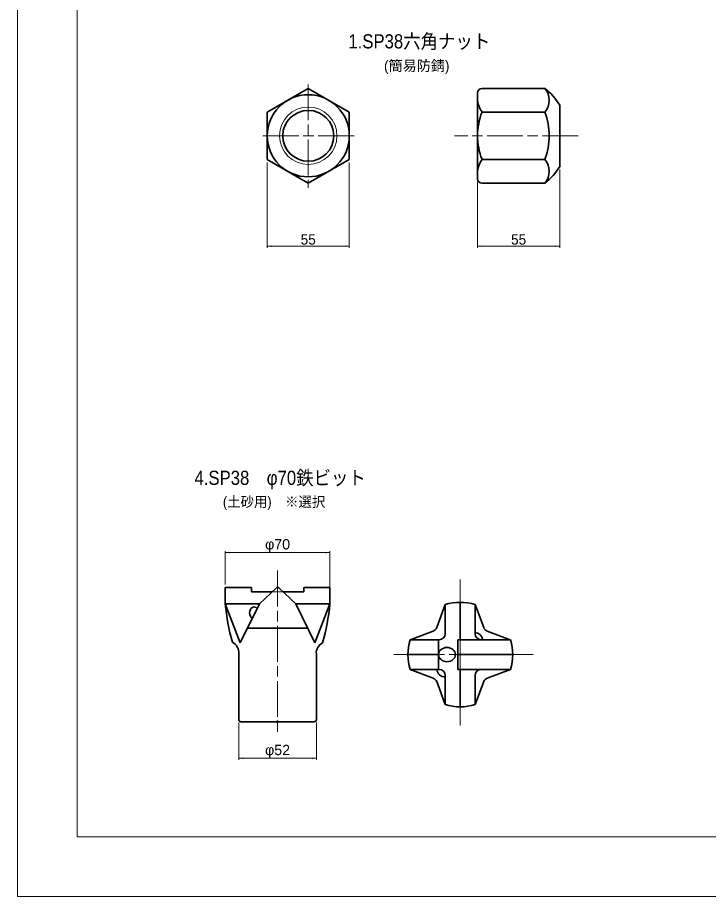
# Model space of a CAD drawing. Units: millimetres at full size, sheet at 1:2. Extents: x 10540 to 12220, y 374 to 1562.
# Drawn here: x 10540 to 11003, y 374 to 962 of the extents above; entities that cross this region are included whole.
import ezdxf
from ezdxf.enums import TextEntityAlignment as Align

# ---------------------------------------------------------------- set-up
doc = ezdxf.new("R2010")
doc.units = ezdxf.units.MM
doc.header["$LTSCALE"] = 2
doc.header["$PDMODE"] = 32
doc.header["$PDSIZE"] = 1
doc.linetypes.add('CHAIN', pattern=[18.5, 12, -1.5, 3.5, -1.5])
doc.linetypes.add('DASHED_SPACED', pattern=[12, 6, -6])
for name, color, linetype, lineweight in [('1外形線', 7, 'Continuous', 35), ('2細い実線', 3, 'Continuous', 13), ('3隠れ線', 2, 'DASHED_SPACED', 13), ('4中心線', 1, 'CHAIN', 15), ('6寸法線', 4, 'Continuous', 13), ('7 枠・タイトル', 7, 'Continuous', 13)]:
    doc.layers.add(name, color=color, linetype=linetype, lineweight=lineweight)
doc.styles.add('ＭＳ Ｐゴシック', font='')
doc.styles.get('ＭＳ Ｐゴシック').set_extended_font_data('MS PGothic')

# ---------------------------------------------------------------- blocks, each defined once
blk = doc.blocks.new('filled_arrow')
at = {"color": 0, "linetype": 'Continuous', "lineweight": -2}
blk.add_solid([(7.5, 1.25), (0, 0), (7.5, -1.25)], dxfattribs=at)

msp = doc.modelspace()

# ---------------------------------------------------------------- linework, layer by layer
at = {"layer": '1外形線'}
for p, q in [((10707.631, 899.114), (10735.131, 914.991)), ((10762.631, 899.114), (10735.131, 914.991)), ((10893.503, 914.99), (10851.503, 914.99)), ((10848.503, 911.99), (10848.503, 854.49)), ((10903.503, 903.777), (10903.503, 862.718)), ((10707.631, 899.114), (10707.631, 867.36)), ((10762.631, 899.114), (10762.631, 867.36)), ((10893.503, 899.115), (10851.503, 899.115)), ((10735.131, 851.482), (10707.631, 867.36)), ((10735.131, 851.482), (10762.631, 867.36)), ((10893.503, 867.365), (10851.503, 867.365)), ((10893.503, 851.49), (10851.503, 851.49)), ((10679.547, 580.694), (10697.047, 580.694)), ((10679.547, 580.694), (10679.547, 569.694)), ((10697.047, 580.694), (10697.047, 577.694)), ((10710.998, 577.694), (10697.047, 577.694)), ((10702.481, 569.696), (10713.849, 580.372)), ((10726.908, 569.696), (10715.32, 580.372)), ((10718.226, 577.694), (10732.122, 577.694)), ((10748.085, 580.694), (10732.122, 580.694)), ((10732.122, 580.694), (10732.122, 577.694)), ((10732.266, 580.696), (10749.623, 580.696)), ((10749.623, 580.696), (10749.623, 569.696)), ((10679.546, 569.696), (10689.58, 543.526)), ((10696.38, 569.696), (10679.546, 569.696)), ((10679.546, 569.696), (10702.481, 569.696)), ((10681.085, 569.694), (10697.727, 569.694)), ((10702.481, 569.696), (10689.58, 543.526)), ((10726.908, 569.696), (10739.584, 543.565)), ((10749.623, 569.696), (10726.908, 569.696)), ((10747.865, 569.694), (10731.442, 569.694)), ((10732.713, 569.696), (10749.623, 569.696)), ((10749.623, 569.696), (10739.584, 543.565)), ((10826.866, 569.187), (10821.133, 553.814)), ((10826.866, 549.714), (10826.866, 569.187)), ((10836.866, 545.714), (10836.866, 570.714)), ((10846.866, 549.714), (10846.866, 569.187)), ((10846.866, 569.187), (10852.599, 553.814)), ((10694.481, 553.468), (10734.781, 553.468)), ((10803.354, 545.714), (10818.782, 551.464)), ((10870.367, 545.715), (10854.949, 551.464)), ((10739.586, 543.558), (10739.586, 543.526)), ((10803.354, 545.714), (10822.866, 545.714)), ((10822.366, 545.714), (10822.366, 525.714)), ((10822.366, 545.714), (10822.366, 525.714)), ((10851.366, 545.714), (10835.366, 545.714)), ((10835.366, 525.714), (10835.366, 545.714)), ((10870.502, 545.714), (10850.866, 545.714)), ((10688.582, 536.336), (10688.582, 492.054)), ((10740.545, 492.194), (10740.545, 536.278)), ((10801.827, 535.715), (10822.366, 535.714)), ((10808.846, 535.714), (10802.846, 535.714)), ((10835.366, 535.714), (10872.027, 535.714)), ((10803.355, 525.714), (10822.866, 525.714)), ((10803.355, 525.714), (10818.782, 519.966)), ((10851.366, 525.714), (10835.366, 525.714)), ((10836.865, 500.714), (10836.866, 525.714)), ((10870.498, 525.714), (10850.866, 525.714)), ((10870.498, 525.714), (10854.949, 519.966)), ((10826.866, 521.714), (10826.866, 502.242)), ((10846.866, 521.714), (10846.866, 502.242)), ((10826.866, 502.242), (10821.133, 517.616)), ((10846.866, 502.242), (10852.599, 517.616)), ((10690.082, 490.694), (10739.045, 490.694)), ((10691.083, 490.694), (10738.086, 490.694)), ((10694.523, 490.694), (10734.531, 490.694))]:
    msp.add_line(p, q, dxfattribs=at)
for radius in [27.5, 17.045]:
    msp.add_circle((10735.131, 883.237), radius, dxfattribs=at)
for centre, radius, start, end in [((10851.503, 911.99), 3, 90, 180), ((10869.182, 883.233), 40, 30.90331, 52.55242), ((10884.503, 907.052), 12.001, 318.59157, 41.40842), ((10863.503, 908.115), 15, 180, 216.8699), ((10892.006, 883.24), 43.503, 158.59731, 201.4027), ((10853.001, 883.24), 43.503, 338.5973, 21.40269), ((10863.503, 858.365), 15, 143.1301, 180), ((10884.503, 859.427), 12.001, 318.59158, 41.40844), ((10869.165, 883.233), 40, 307.47779, 329.14341), ((10851.503, 854.49), 3, 180, 270), ((10714.585, 579.694), 1, 42.63257, 137.36775), ((10829.797, 584.413), 150.97, 185.59421, 195.52616), ((10599.29, 584.432), 151.054, 344.28785, 354.40158), ((10836.866, 537.214), 33.5, 72.63197, 107.36793), ((10817.385, 555.212), 4, 290.45239, 339.5483), ((10856.347, 555.212), 4, 200.45355, 249.54946), ((10822.866, 549.714), 4, 270.00022, 0.00022), ((10846.629, 545.129), 5.35, 6.28089, 87.46485), ((10850.866, 549.714), 4, 180, 270), ((10680.63, 536.941), 7.975, 355.65297, 62.30044), ((10747.866, 536.896), 7.348, 115.53274, 184.82458), ((10835.327, 535.714), 33.5, 162.63265, 197.36868), ((10838.527, 535.721), 33.5, 342.62008, 17.35612), ((10826.547, 525.998), 5.223, 183.11902, 273.49785), ((10822.866, 521.714), 4, 360, 90), ((10850.866, 521.714), 4, 90.00022, 180.00022), ((10817.385, 516.218), 4, 20.4517, 69.54761), ((10856.347, 516.218), 4, 110.45261, 159.54851), ((10836.865, 534.214), 33.5, 252.63241, 287.36837), ((10690.082, 492.194), 1.5, 180, 270), ((10739.045, 492.194), 1.5, 270, 0)]:
    msp.add_arc(centre, radius, start, end, dxfattribs=at)
for major_axis, ratio, start_param, end_param in [((0, 3.991), 0.751418, 5.5269112, 7.8539816), ((0, 4.123), 0.727508, 1.5707963, 2.7199749)]:
    msp.add_ellipse((10698.882, 563.667), major_axis=major_axis, ratio=ratio, start_param=start_param, end_param=end_param, dxfattribs=at)
msp.add_ellipse((10828.021, 535.714), major_axis=(5.655, 0), ratio=0.845991, dxfattribs=at)
msp.add_point((10714.526, 490.692), dxfattribs=at)
at = {"layer": '2細い実線', "lineweight": 20}
msp.add_circle((10735.131, 883.237), 19.245, dxfattribs=at)
at = {"layer": '3隠れ線'}
msp.add_line((10709.17, 577.694), (10719.999, 577.694), dxfattribs=at)
at = {"layer": '4中心線'}
for p, q in [((10735.131, 917.694), (10735.131, 848.378)), ((10765.764, 883.237), (10703.663, 883.237)), ((10915.896, 883.237), (10832.985, 883.237)), ((10714.585, 591.95), (10714.585, 483.895)), ((10836.866, 488.112), (10836.866, 586.864)), ((10792.464, 535.714), (10885.726, 535.714))]:
    msp.add_line(p, q, dxfattribs=at)
at = {"layer": '6寸法線'}
for p, q in [((10707.631, 865.36), (10707.631, 808.293)), ((10762.631, 865.36), (10762.631, 808.293)), ((10903.503, 860.718), (10903.503, 808.293)), ((10848.503, 852.49), (10848.503, 808.293)), ((10707.631, 809.293), (10762.631, 809.293)), ((10848.503, 809.293), (10903.503, 809.293)), ((10679.547, 582.694), (10679.547, 605.068)), ((10679.547, 604.068), (10749.623, 604.068)), ((10749.623, 573.507), (10749.623, 605.068)), ((10688.582, 490.194), (10688.582, 465.274)), ((10740.545, 490.194), (10740.545, 465.274)), ((10688.582, 466.274), (10740.545, 466.274))]:
    msp.add_line(p, q, dxfattribs=at)
at = {"layer": '7 枠・タイトル'}
for p, q in [((10540.486, 1561.732), (10540.486, 373.732)), ((10580.486, 1521.732), (10580.486, 413.732)), ((10580.486, 413.732), (12180.486, 413.732)), ((10540.486, 373.732), (12220.486, 373.732))]:
    msp.add_line(p, q, dxfattribs=at)

# ---------------------------------------------------------------- block references
at = {"layer": '6寸法線', "xscale": 0.4, "yscale": 0.4}
for p in [(10707.631, 809.293), (10848.503, 809.293), (10679.547, 604.068), (10688.582, 466.274)]:
    msp.add_blockref('filled_arrow', p, dxfattribs=at)
at = {"layer": '6寸法線', "xscale": 0.4, "yscale": 0.4, "rotation": 180}
for p in [(10762.631, 809.293), (10903.503, 809.293), (10749.623, 604.068), (10740.545, 466.274)]:
    msp.add_blockref('filled_arrow', p, dxfattribs=at)

# ---------------------------------------------------------------- texts
at = {"layer": '6寸法線', "style": 'ＭＳ Ｐゴシック'}
for p in [(10735.131, 813.793), (10876.003, 813.793)]:
    msp.add_text('55', height=6.928, dxfattribs=at).set_placement(p, align=Align.MIDDLE_CENTER)
at = {"layer": '6寸法線', "style": 'ＭＳ Ｐゴシック', "width": 1.05}
for s, p in [('φ70', (10714.585, 609.622)), ('φ52', (10714.563, 471.828))]:
    msp.add_text(s, height=6.928, dxfattribs=at).set_placement(p, align=Align.MIDDLE_CENTER)
at = {"layer": '7 枠・タイトル', "style": 'ＭＳ Ｐゴシック', "width": 0.9}
msp.add_text('1.SP38六角ナット', height=9.501, dxfattribs=at).set_placement((10857.014, 946.505), align=Align.MIDDLE_RIGHT)
at = {"layer": '7 枠・タイトル', "style": 'ＭＳ Ｐゴシック'}
msp.add_text('(簡易防錆)', height=6.928, dxfattribs=at).set_placement((10807.763, 930.157), align=Align.MIDDLE_CENTER)
for s, height, width, p in [('4.SP38\u3000φ70鉄ビット', 9.501, 0.9, (10716.311, 654.126)), ('(土砂用)\u3000※選択', 6.928, 0.95, (10712.252, 638.11))]:
    msp.add_text(s, height=height, dxfattribs=dict(at, width=width)).set_placement(p, align=Align.MIDDLE_CENTER)

doc.saveas('drawing.dxf')
